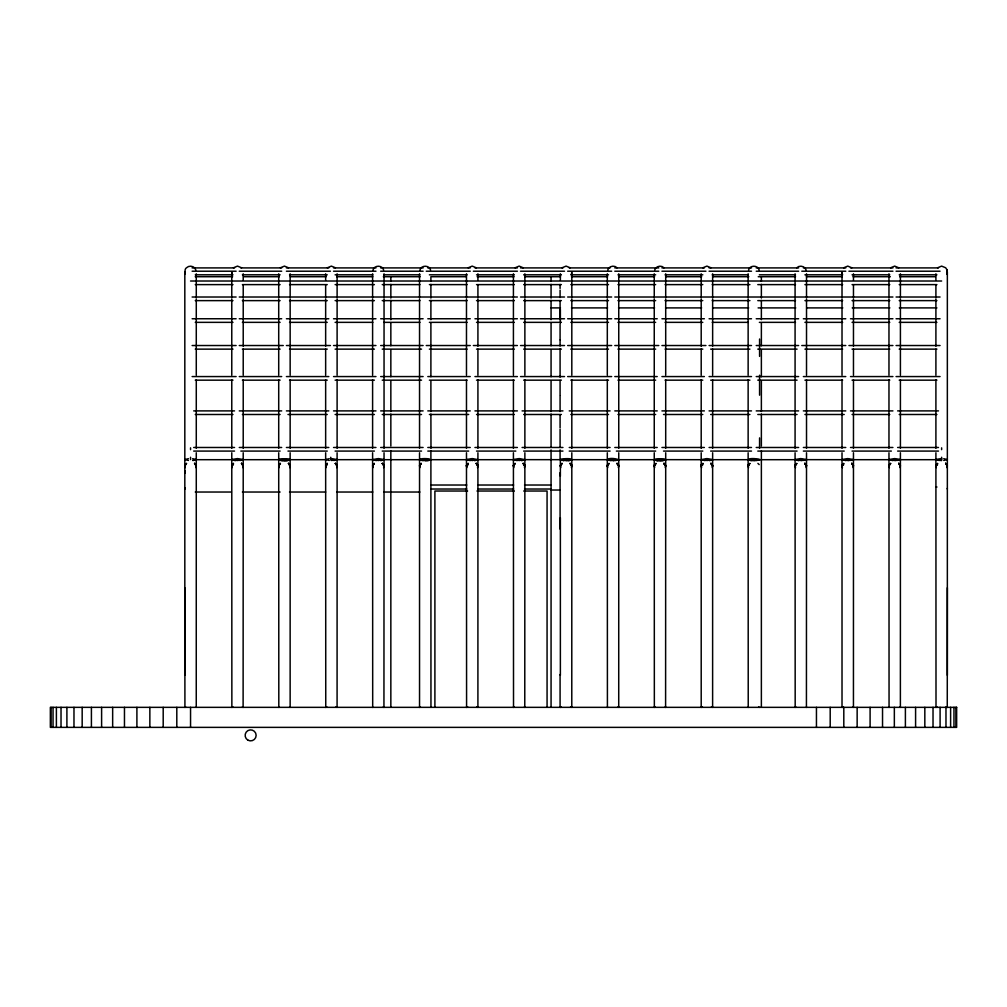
<?xml version="1.0" encoding="UTF-8"?>
<svg xmlns="http://www.w3.org/2000/svg" width="1007" height="1007" viewBox="0 0 1007 1007"><rect width="100%" height="100%" fill="white"/><g stroke="black" fill="none" stroke-linecap="round" stroke-linejoin="round"><path stroke-width="1.5" d="M184.923 707.443L184.822 587.761M196.252 707.392L196.277 452.76M231.862 707.443L231.774 452.76M243.115 707.443L243.216 452.76M278.813 707.443L278.712 452.76M325.752 707.443L325.651 452.76M337.081 707.392L337.106 452.76M466.581 707.443L466.48 452.76M477.91 707.392L477.922 452.76M513.52 707.443L513.419 452.76M524.773 707.443L524.874 452.76M571.787 707.392L571.812 452.76M607.41 707.443L607.309 452.76M618.726 707.392L618.751 452.76M654.349 707.443L654.248 452.76M665.602 707.443L665.703 452.76M712.616 707.392L712.641 452.76M806.431 707.443L806.519 452.76M853.445 707.392L853.47 452.76M900.384 707.392L900.409 452.76M947.26 707.443L947.348 587.761M184.835 488.685L185.225 487.98L184.923 488.924M184.822 466.165L186.509 463.321L184.923 465.36L185.225 467.6M231.774 466.165L233.448 463.321L231.862 465.36L232.176 467.6M278.712 466.165L280.387 463.321L278.813 465.36L279.115 467.6M325.651 466.165L327.325 463.321L325.752 465.36L326.054 467.6M419.541 466.165L421.216 463.321L419.629 465.36L419.944 467.6M466.48 466.165L468.154 463.321L466.581 465.36L466.883 467.6M513.822 464.63L513.419 466.165L515.106 463.384L513.52 465.297L513.822 467.6M560.37 466.165L562.044 463.321L560.458 465.36L560.773 467.6M607.712 464.63L607.309 466.165L608.983 463.384L607.41 465.297L607.712 467.6M654.651 464.63L654.248 466.165L655.922 463.384L654.349 465.297L654.651 467.6M842.418 464.63L842.016 466.09L843.702 463.384L842.116 465.297L842.418 467.6M888.967 466.165L890.641 463.321L889.055 465.36L889.37 467.6M842.028 466.002L842.418 464.932L842.116 465.498M372.993 464.63L372.603 466.165L374.277 463.384L372.691 465.297L372.993 467.6M560.395 465.8L560.773 464.63M748.541 464.63L748.138 466.165L749.812 463.384L748.226 465.297L748.541 467.6M936.309 464.63L935.906 466.165L937.58 463.384L936.007 465.297L936.309 467.6M196.277 466.165L194.603 463.384L196.176 465.347L195.874 467.6M337.106 466.165L335.419 463.384L337.005 465.347L336.703 467.6M384.045 466.165L382.37 463.384L383.944 465.347L383.642 467.6M523.199 463.384L524.874 466.165L524.773 465.297L524.874 466.165L523.199 463.384L524.773 465.347L524.471 467.6M570.138 463.384L571.812 466.165L571.712 465.297L571.812 466.165L570.138 463.384L571.712 465.347L571.41 467.6M607.41 465.498L607.712 464.932L607.309 465.989M617.077 463.384L618.751 466.002L617.077 463.384L618.663 465.347L618.348 467.6M748.226 465.498L748.541 464.932L748.226 465.498M795.48 464.63L795.077 466.165L796.751 463.384L795.178 465.297L795.48 467.6M888.967 465.989L889.37 464.63M936.007 465.498L936.309 464.932L935.956 465.561M184.835 465.989L185.225 464.63M231.824 465.561L232.176 464.63M278.725 465.851L279.115 464.63M325.752 465.498L326.054 464.63M419.629 465.498L419.944 464.63M513.52 465.498L513.822 464.932L513.482 465.561M654.651 465.096L654.298 465.561M795.178 465.498L795.48 464.932L795.127 465.561M231.862 465.498L231.774 465.989M372.691 465.498L372.993 464.932L372.653 465.561M748.163 465.813L748.541 465.096M888.967 465.964L889.37 465.096M935.906 465.964L937.58 464.718M513.432 465.989L513.822 465.096M194.603 460.275L192.652 460.438L196.252 459.519L192.652 458.663M237.488 460.476L243.216 459.607L237.488 458.588L231.799 459.519L235.386 460.438L242.813 459.998L232.176 459.998L235.386 460.438L233.448 460.275M282.325 460.438L279.115 459.998C280.512 460.816 294.396 460.841 288.48 458.89C272.708 457.946 279.128 462.188 289.752 459.998M331.379 460.476L337.106 459.633L331.379 458.588M378.317 460.489L384.045 459.607L378.317 458.588L372.603 459.607L376.215 460.438L383.642 459.998M472.207 460.489L477.922 459.607L472.207 458.588L466.48 459.607L470.093 460.438L477.532 459.998M519.146 460.489L524.874 459.607L519.146 458.588L513.419 459.607L517.044 460.438L524.471 459.998M560.773 459.972L563.983 460.438L560.773 459.998C575.4 462.263 575.11 456.926 560.773 459.23M618.751 459.658C606.869 455.894 601.607 462.339 618.348 459.998L613.036 460.489L618.726 459.695M654.651 459.998C656.01 460.828 669.995 460.816 664.016 458.89C648.118 457.933 654.638 462.175 665.3 459.998M706.914 460.476L712.641 459.607L706.914 458.588L701.199 459.607L704.812 460.438L712.239 459.998L701.589 459.998L704.812 460.438M804.845 460.275L800.804 460.476L806.506 459.519L800.804 458.588L795.102 459.519L798.689 460.438L806.129 459.998L795.48 459.998L798.689 460.438L796.751 460.275M851.796 460.275L847.743 460.476L853.445 459.519L847.743 458.588L842.016 459.607L845.641 460.438L853.067 459.998L842.418 459.998L845.641 460.438M898.735 460.275L894.682 460.476L900.384 459.519L894.682 458.588L888.967 459.607L892.58 460.438L900.006 459.998L889.37 459.998L892.58 460.438M943.735 460.438L947.348 459.633L943.735 458.663M665.69 459.658L701.728 459.695M806.519 459.658L849.946 459.695M524.861 459.658L607.573 459.695M184.822 473.177L185.225 470.773M195.874 270.153C194.993 266.15 189.303 264.854 186.509 267.786C183.689 268.831 185.905 277.907 184.822 271.84L184.822 675.319M571.41 274.37L571.812 272.255L571.812 297.329M946.945 269.725L946.945 274.37L946.945 269.725L945.674 267.786L941.633 266.112L937.58 267.786M468.154 464.718L466.493 465.989L466.883 464.932L466.48 466.09L466.883 464.63M701.589 464.63L701.199 466.165L702.873 463.321L701.287 465.297L701.589 467.6M701.287 465.498L701.589 464.932L701.287 465.498M184.923 465.498L185.225 465.096M188.447 460.438L184.822 459.62L188.447 458.663M329.276 460.438L325.651 459.62L329.276 458.663M427.371 460.438L429.309 460.275L425.269 460.476L429.309 460.262C416.608 461.684 416.709 457.493 429.309 458.89M748.541 459.998L759.177 459.998C744.802 462.364 745.042 456.737 759.177 459.23M939.518 460.438L936.309 459.998L941.633 460.476L935.931 459.519L941.633 458.588M242.813 467.6L243.115 465.297L241.542 463.321L243.216 466.165L241.542 463.384M289.752 467.6L290.066 465.297L288.48 463.321L290.154 466.165L288.48 463.384M477.532 467.6L477.834 465.297L476.248 463.321L477.922 466.165L476.248 463.384M665.3 467.6L665.602 465.297L664.016 463.321L665.703 465.586M712.239 467.6L712.541 465.297L710.967 463.321L712.641 466.165L710.967 463.384M806.129 467.6L806.431 465.297L804.845 463.321L806.519 465.586M853.067 467.6L853.37 465.297L851.796 463.321L853.47 466.165L851.796 463.384M900.006 467.6L900.308 465.297L898.735 463.321L900.409 466.165L898.735 463.384M946.945 467.6L947.26 465.297L945.674 463.321L947.348 465.586M184.822 707.342L185.766 707.027M231.774 707.342L233.045 706.977M278.712 707.342L279.354 707.078M290.142 707.392L290.154 452.76M325.651 707.342L326.935 706.977M372.691 707.443L372.603 452.76M384.045 452.76L383.944 707.443M419.629 707.443L420.473 707.027M430.958 707.392L430.895 450.935M466.48 707.342L467.764 706.977M513.419 707.342L514.061 707.078M654.248 707.342L655.179 707.027M701.287 707.443L702.471 706.977M748.226 707.443L748.138 452.76M759.555 707.392L758.649 707.027M795.178 707.443L795.077 452.76M842.116 707.443L843.3 706.977M889.055 707.443L888.967 452.76M936.007 707.443L935.906 452.76M947.26 488.924L947.323 488.294M231.774 465.763L233.448 464.718M278.712 465.763L279.115 465.096M325.651 465.763L327.325 464.718M372.603 465.763L372.993 465.096M419.541 465.763L419.944 465.096M560.37 465.763L560.773 465.096M607.309 465.763L607.712 465.096M701.199 465.763L702.873 464.718M795.077 465.763L795.48 465.096M842.016 465.763L843.702 464.718M185.225 464.517L186.509 463.61M232.176 464.517L233.448 463.61M279.115 464.517L280.387 463.61M326.054 464.517L327.325 463.61M372.993 464.517L374.277 463.61M419.944 464.517L421.216 463.61M466.883 464.517L468.154 463.61M513.822 464.517L515.106 463.61M560.773 464.517L562.044 463.61M607.712 464.517L608.983 463.61M654.651 464.517L655.922 463.61M701.589 464.517L702.873 463.61M748.541 464.517L749.812 463.61M795.48 464.517L796.751 463.61M842.418 464.517L843.702 463.61M889.37 464.517L890.641 463.61M936.309 464.517L937.58 463.61M795.102 707.292L796.008 707.027M935.931 707.292L937.19 706.977M233.448 267.786L237.488 266.112L241.542 267.786M280.387 267.786L284.44 266.112L288.48 267.786M327.325 267.786L331.379 266.112L335.419 267.786M468.154 267.786L472.207 266.112L476.248 267.786M515.106 267.786L519.146 266.112L523.199 267.786M562.044 267.786L566.085 266.112L570.138 267.786M702.873 267.786L706.914 266.112L710.967 267.786M796.751 267.786C799.558 264.854 805.248 266.15 806.129 270.153M843.702 267.786L847.743 266.112L851.796 267.786M890.641 267.786L894.682 266.112L898.735 267.786M753.865 460.476L759.177 459.972M571.41 459.998L566.085 460.476M561.302 707.027L560.458 707.443M286.542 460.438L288.48 460.275L284.44 460.476M615.139 460.451L617.077 460.275M662.077 460.438L664.016 460.275L659.975 460.476M239.603 460.438L241.542 460.275M333.481 460.438L335.419 460.275M755.967 460.438L757.906 460.275M192.123 267.912L234.543 267.912M240.837 267.912L281.683 267.912M286.403 267.912L328.823 267.912M333.544 267.912L375.963 267.912M380.671 267.912L423.104 267.912M427.811 267.912L470.244 267.912M474.952 267.912L517.384 267.912M520.518 267.912L562.951 267.912M569.232 267.912L610.091 267.912M614.799 267.912L658.792 267.912M661.939 267.912L704.359 267.912M709.079 267.912L751.499 267.912M756.219 267.912L798.639 267.912M803.359 267.912L845.779 267.912M850.5 267.912L892.919 267.912M896.066 267.912L938.486 267.912M192.123 271.21L236.116 271.21M239.263 271.21L281.683 271.21M286.403 271.21L330.397 271.21M333.544 271.21L375.963 271.21M380.671 271.21L423.104 271.21M426.251 271.21L470.244 271.21M473.378 271.21L517.384 271.21M520.518 271.21L564.524 271.21M567.658 271.21L611.652 271.21M614.799 271.21L658.792 271.21M661.939 271.21L705.932 271.21M709.079 271.21L751.499 271.21M756.219 271.21L798.639 271.21M801.786 271.21L845.779 271.21M848.926 271.21L892.919 271.21M896.066 271.21L940.06 271.21M195.27 274.81L232.982 274.81M242.397 274.81L280.11 274.81M289.538 274.81L327.25 274.81M335.104 274.81L372.817 274.81M383.818 274.81L419.957 274.81M429.385 274.81L467.097 274.81M476.525 274.81L514.237 274.81M523.665 274.81L561.377 274.81M570.805 274.81L608.518 274.81M617.946 274.81L655.658 274.81M665.086 274.81L702.798 274.81M712.226 274.81L748.365 274.81M759.354 274.81L795.492 274.81M804.92 274.81L842.632 274.81M852.06 274.81L889.773 274.81M899.201 274.81L936.913 274.81M195.22 276.724L232.617 276.724M243.518 276.724L279.342 276.724M290.255 276.724L326.079 276.724M336.766 276.724L372.817 276.724M383.327 276.724L420.108 276.724M466.329 276.724L430.895 276.724L430.895 281.28M477.117 276.724L514.086 276.724M524.874 276.724L560.484 276.724M571.472 276.724L607.573 276.724M618.55 276.724L654.651 276.724M665.64 276.724L701.728 276.724M712.717 276.724L748.818 276.724M758.233 276.724L795.555 276.724M806.431 276.724L842.179 276.724M853.055 276.724L890.352 276.724M899.666 276.724L935.415 276.724M190.55 281.016L941.633 281.016M195.27 284.616L232.982 284.616M242.397 284.616L280.11 284.616M289.538 284.616L327.25 284.616M335.104 284.616L374.39 284.616M382.245 284.616L419.957 284.616M429.385 284.616L467.097 284.616M476.525 284.616L514.237 284.616M523.665 284.616L561.377 284.616M570.805 284.616L608.518 284.616M617.946 284.616L655.658 284.616M665.086 284.616L702.798 284.616M712.226 284.616L749.925 284.616M757.793 284.616L795.492 284.616M804.92 284.616L842.632 284.616M852.06 284.616L889.773 284.616M899.201 284.616L936.913 284.616M192.123 297.015L236.116 297.015M239.263 297.015L517.384 297.015M520.518 297.015L564.524 297.015M567.658 297.015L611.652 297.015M614.799 297.015L892.919 297.015M896.066 297.015L940.06 297.015M195.27 300.627L232.982 300.627M242.397 300.627L280.11 300.627M289.538 300.627L327.25 300.627M335.104 300.627L374.39 300.627M382.245 300.627L419.957 300.627M429.385 300.627L467.097 300.627M476.525 300.627L514.237 300.627M523.665 300.627L561.377 300.627M570.805 300.627L608.518 300.627M617.946 300.627L655.658 300.627M665.086 300.627L702.798 300.627M712.226 300.627L749.925 300.627M757.793 300.627L795.492 300.627M804.92 300.627L842.632 300.627M852.06 300.627L889.773 300.627M899.201 300.627L936.913 300.627M551.068 307.903L560.484 307.903M571.46 307.903L607.536 307.903M618.512 307.903L654.588 307.903M665.564 307.903L701.64 307.903M712.629 307.903L748.704 307.903M758.107 307.903L795.757 307.903M806.733 307.903L842.809 307.903M852.224 307.903L889.873 307.903M899.276 307.903L936.925 307.903M192.123 318.753L236.116 318.753M239.263 318.753L281.683 318.753M286.403 318.753L328.823 318.753M333.544 318.753L375.963 318.753M380.671 318.753L423.104 318.753M427.811 318.753L470.244 318.753M474.952 318.753L517.384 318.753M520.518 318.753L564.524 318.753M567.658 318.753L611.652 318.753M614.799 318.753L657.219 318.753M661.939 318.753L704.359 318.753M709.079 318.753L751.499 318.753M756.219 318.753L798.639 318.753M803.359 318.753L845.779 318.753M850.5 318.753L892.919 318.753M896.066 318.753L940.06 318.753M195.27 322.353L232.982 322.353M242.397 322.353L280.11 322.353M289.538 322.353L327.25 322.353M335.104 322.353L372.817 322.353M383.818 322.353L419.957 322.353M429.385 322.353L467.097 322.353M476.525 322.353L514.237 322.353M523.665 322.353L561.377 322.353M570.805 322.353L608.518 322.353M617.946 322.353L655.658 322.353M665.086 322.353L702.798 322.353M712.226 322.353L748.365 322.353M759.354 322.353L795.492 322.353M804.92 322.353L842.632 322.353M852.06 322.353L889.773 322.353M899.201 322.353L936.913 322.353M192.123 345.527L236.116 345.527M239.263 345.527L283.257 345.527M286.403 345.527L330.397 345.527M333.544 345.527L375.963 345.527M380.671 345.527L423.104 345.527M426.251 345.527L470.244 345.527M473.378 345.527L517.384 345.527M520.518 345.527L564.524 345.527M567.658 345.527L611.652 345.527M614.799 345.527L658.792 345.527M661.939 345.527L705.932 345.527M709.079 345.527L751.499 345.527M756.219 345.527L798.639 345.527M801.786 345.527L845.779 345.527M848.926 345.527L892.919 345.527M896.066 345.527L940.06 345.527M195.27 349.139L232.982 349.139M242.397 349.139L280.11 349.139M289.538 349.139L327.25 349.139M335.104 349.139L374.39 349.139M382.245 349.139L421.53 349.139M429.385 349.139L467.097 349.139M476.525 349.139L514.237 349.139M523.665 349.139L561.377 349.139M570.805 349.139L608.518 349.139M617.946 349.139L655.658 349.139M665.086 349.139L702.798 349.139M710.652 349.139L749.925 349.139M757.793 349.139L797.066 349.139M804.92 349.139L842.632 349.139M852.06 349.139L889.773 349.139M899.201 349.139L936.913 349.139M192.123 376.568L236.116 376.568M239.263 376.568L281.683 376.568M286.403 376.568L328.823 376.568M333.544 376.568L375.963 376.568M380.671 376.568L423.104 376.568M427.811 376.568L470.244 376.568M474.952 376.568L517.384 376.568M520.518 376.568L564.524 376.568M567.658 376.568L611.652 376.568M614.799 376.568L657.219 376.568M661.939 376.568L704.359 376.568M709.079 376.568L751.499 376.568M756.219 376.568L798.639 376.568M803.359 376.568L845.779 376.568M850.5 376.568L892.919 376.568M896.066 376.568L940.06 376.568M195.27 380.168L232.982 380.168M242.397 380.168L280.11 380.168M289.538 380.168L327.25 380.168M335.104 380.168L374.39 380.168M382.245 380.168L421.53 380.168M429.385 380.168L467.097 380.168M476.525 380.168L514.237 380.168M523.665 380.168L561.377 380.168M570.805 380.168L608.518 380.168M617.946 380.168L655.658 380.168M665.086 380.168L702.798 380.168M710.652 380.168L749.925 380.168M757.793 380.168L797.066 380.168M804.92 380.168L842.632 380.168M852.06 380.168L889.773 380.168M899.201 380.168L936.913 380.168M193.696 410.894L234.543 410.894M239.263 410.894L281.683 410.894M286.403 410.894L328.823 410.894M333.544 410.894L375.963 410.894M380.671 410.894L423.104 410.894M427.811 410.894L470.244 410.894M474.952 410.894L517.384 410.894M522.092 410.894L562.951 410.894M569.232 410.894L610.091 410.894M614.799 410.894L657.219 410.894M661.939 410.894L704.359 410.894M709.079 410.894L751.499 410.894M756.219 410.894L798.639 410.894M803.359 410.894L845.779 410.894M850.5 410.894L892.919 410.894M897.627 410.894L938.486 410.894M195.27 414.494L232.982 414.494M242.397 414.494L280.11 414.494M287.977 414.494L327.25 414.494M335.104 414.494L374.39 414.494M382.245 414.494L421.53 414.494M429.385 414.494L468.67 414.494M476.525 414.494L514.237 414.494M523.665 414.494L561.377 414.494M570.805 414.494L608.518 414.494M617.946 414.494L655.658 414.494M663.512 414.494L702.798 414.494M710.652 414.494L749.925 414.494M757.793 414.494L797.066 414.494M804.92 414.494L844.206 414.494M852.06 414.494L889.773 414.494M899.201 414.494L936.913 414.494M193.696 447.486L234.543 447.486M239.263 447.486L281.683 447.486M286.403 447.486L328.823 447.486M333.544 447.486L375.963 447.486M380.671 447.486L423.104 447.486M427.811 447.486L470.244 447.486M474.952 447.486L517.384 447.486M522.092 447.486L562.951 447.486M569.232 447.486L610.091 447.486M614.799 447.486L657.219 447.486M661.939 447.486L704.359 447.486M709.079 447.486L751.499 447.486M756.219 447.486L798.639 447.486M803.359 447.486L845.779 447.486M850.5 447.486L892.919 447.486M897.627 447.486L938.486 447.486M193.696 451.086L234.543 451.086M240.837 451.086L280.11 451.086M287.977 451.086L327.25 451.086M335.104 451.086L374.39 451.086M382.245 451.086L421.53 451.086M427.811 451.086L468.67 451.086M476.525 451.086L515.811 451.086M523.665 451.086L562.951 451.086M569.232 451.086L610.091 451.086M616.372 451.086L655.658 451.086M663.512 451.086L702.798 451.086M710.652 451.086L751.499 451.086M757.793 451.086L797.066 451.086M803.359 451.086L844.206 451.086M852.06 451.086L891.346 451.086M897.627 451.086L938.486 451.086M195.22 459.695L232.617 459.695M235.726 459.695L287.133 459.695M290.255 459.695L326.079 459.695M330.749 459.695L372.603 459.658M375.812 459.695L420.108 459.695M423.192 459.695L427.811 459.695M430.895 459.695L474.033 459.695M477.117 459.695L521.79 459.695M610.708 459.695L615.415 459.695M618.55 459.695L654.651 459.695M657.785 459.695L662.493 459.695M704.875 459.695L795.555 459.695M798.664 459.695L803.322 459.695M853.055 459.695L941.633 459.695M430.895 485.022L466.795 485.022M477.721 485.022L513.608 485.022M524.534 485.022L551.068 485.022M936.132 487.023L936.976 487.023M430.895 489.024L466.795 489.024M477.721 489.024L513.608 489.024M524.534 489.024L551.068 489.024M551.068 490.031L560.081 490.031M467.613 491.026L434.898 491.026L434.898 707.342M476.966 491.026L514.35 491.026M523.69 491.026L547.065 491.026L547.065 707.342M195.27 492.033L231.396 492.033M242.385 492.033L280.097 492.033M289.512 492.033L325.651 492.033M336.64 492.033L372.779 492.033M383.768 492.033L419.894 492.033M610.922 460.438L607.712 459.998M517.044 460.438L513.822 459.998M470.093 460.438L466.883 459.998M423.154 460.438L419.944 459.998M376.215 460.438L372.993 459.998M749.812 460.275L751.751 460.438M562.044 460.275L563.983 460.438M946.077 706.977L947.348 707.342M711.357 706.977L712.641 707.342M570.528 706.977L571.812 707.342M476.651 706.977L477.922 707.342M335.822 706.977L337.106 707.342M852.539 707.027L853.47 707.342M617.82 707.027L618.751 707.342M383.113 707.027L384.045 707.342M242.284 707.027L243.216 707.342M899.767 707.078L900.409 707.342M665.061 707.078L665.703 707.342M524.232 707.078L524.874 707.342M289.525 707.078L290.154 707.342M664.016 267.786C661.221 264.854 655.532 266.15 654.651 270.153M617.077 267.786C614.27 264.854 608.58 266.15 607.712 270.153M898.735 463.497L900.006 464.517M851.796 463.497L853.067 464.517M806.431 465.498L806.519 466.165L804.845 463.61L806.129 464.517M710.967 463.497L712.239 464.517M665.602 465.498L665.703 466.165L664.016 463.61L665.3 464.517M617.077 463.497L618.348 464.517M570.138 463.497L571.41 464.517M523.199 463.497L524.471 464.517M476.248 463.497L477.532 464.517M384.019 465.8L382.37 463.61L383.642 464.517M337.081 465.8L335.419 463.61L336.703 464.517M288.48 463.497L289.752 464.517M196.252 465.8L194.603 463.61L195.874 464.517M759.177 464.592L757.906 463.384M804.845 463.497L806.129 464.592L804.845 463.384M664.016 463.497L665.3 464.592L664.016 463.384M382.37 463.497L383.642 464.592L382.37 463.384M335.419 463.497L336.703 464.592L335.419 463.384M194.603 463.497L195.874 464.592L194.603 463.384M945.674 463.384L947.348 466.165L946.945 464.932L947.348 466.165L946.945 464.932L947.26 465.498M900.384 465.8L900.006 464.932L900.409 465.977M712.616 465.763L712.239 464.932L712.616 465.826M618.726 465.763L618.348 464.932L618.751 466.165M477.91 465.763L477.532 464.932L477.922 465.977M290.142 465.763L289.752 464.932L290.154 465.989M842.418 274.37L842.016 272.255L842.016 297.329M232.176 274.37L231.774 272.255L231.774 297.329M571.812 465.989L571.41 464.932L571.812 466.165M524.861 465.977L524.471 464.932L524.874 466.165M184.822 470.76L185.225 473.164M955.97 707.342L955.97 727.369M953.956 707.342L953.956 727.369M950.608 707.342L950.608 727.369M947.348 271.84L947.348 675.319M945.976 707.342L945.976 727.369M941.633 447.838L941.633 449.663M941.633 457.266L941.633 459.57M940.097 707.342L940.097 727.369M935.906 273.791L935.906 280.223M935.906 284.78L935.906 297.329M935.906 298.84L935.906 346.244M935.906 349.139L935.906 375.221M935.906 379.828L935.906 448.304M933.023 707.342L933.023 727.369M924.829 707.342L924.829 727.369M915.59 707.342L915.59 727.369M905.394 707.342L905.394 727.369M900.409 273.791L900.409 297.329M900.409 298.84L900.409 375.221M900.409 379.828L900.409 448.304M894.342 707.342L894.342 727.369M888.967 273.791L888.967 297.329M888.967 298.84L888.967 375.221M888.967 379.828L888.967 448.304M882.535 707.342L882.535 727.369M870.098 707.342L870.098 727.369M857.146 707.342L857.146 727.369M853.47 273.791L853.47 280.223M853.47 284.78L853.47 297.329M853.47 298.84L853.47 346.244M853.47 349.139L853.47 375.221M853.47 379.828L853.47 448.304M843.803 707.342L843.803 727.369M842.016 298.84L842.016 375.221M842.016 379.828L842.016 448.304M842.016 452.76L842.016 707.342M830.196 707.342L830.196 727.369M816.45 707.342L816.45 727.369M806.519 273.791L806.519 297.329M806.519 298.84L806.519 375.221M806.519 379.828L806.519 448.304M795.077 273.791L795.077 448.304M761.368 276.736L761.368 281.28M761.368 284.339L761.368 298.034M761.368 300.35L761.368 319.66M761.368 322.832L761.368 345.791M761.368 349.656L761.368 376.719M761.368 381.15L761.368 411.511M761.368 414.015L761.368 445.988M761.368 450.935L761.368 707.342M759.58 339.007L759.58 356.377M759.58 375.221L759.58 395.185M759.58 437.894L759.58 448.304M759.177 270.153C758.145 264.942 749.573 264.942 748.541 270.153M748.138 273.791L748.138 297.329M748.138 298.84L748.138 375.221M748.138 379.828L748.138 448.304M712.641 273.791L712.641 297.329M712.641 298.84L712.641 346.244M712.641 349.139L712.641 375.221M712.641 379.828L712.641 448.304M701.199 273.791L701.199 297.329M701.199 298.84L701.199 346.244M701.199 349.139L701.199 375.221M701.199 379.828L701.199 448.304M701.199 452.76L701.199 707.342M665.703 273.791L665.703 297.329M665.703 298.84L665.703 375.221M665.703 379.828L665.703 448.304M654.248 273.791L654.248 297.329M654.248 298.84L654.248 448.304M618.751 273.791L618.751 448.304M607.309 273.791L607.309 297.329M607.309 298.84L607.309 375.221M607.309 379.828L607.309 448.304M571.812 298.84L571.812 375.221M571.812 379.828L571.812 448.304M560.37 273.791L560.37 280.223M560.37 309.439L560.37 322.832M560.37 460.35L560.37 476.198M560.37 517.686L560.37 675.319M560.081 284.452L560.081 288.455M560.081 290.117L560.081 297.493M560.081 300.527L560.081 309.665M560.081 310.546L560.081 319.798M560.081 323.914L560.081 339.749M560.081 340.076L560.081 346.03M560.081 349.014L560.081 375.233M560.081 375.863L560.081 377.147M560.081 380.445L560.081 395.197M560.081 396.015L560.081 411.548M560.081 414.695L560.081 427.799M560.081 429.246L560.081 447.309M560.081 449.89L560.081 459.431M560.081 472.661L560.081 529.116M560.081 674.501L560.081 707.342M551.068 276.736L551.068 281.28M551.068 284.339L551.068 298.034M551.068 300.35L551.068 319.66M551.068 322.832L551.068 345.791M551.068 349.656L551.068 376.719M551.068 381.15L551.068 411.511M551.068 414.015L551.068 447.309M551.068 449.89L551.068 707.342M524.874 273.791L524.874 297.329M524.874 298.84L524.874 375.221M524.874 379.828L524.874 448.304M513.419 273.791L513.419 297.329M513.419 298.84L513.419 375.221M513.419 379.828L513.419 448.304M477.922 273.791L477.922 280.223M477.922 284.78L477.922 297.329M477.922 298.84L477.922 346.244M477.922 349.139L477.922 375.221M477.922 379.828L477.922 448.304M466.48 273.791L466.48 297.329M466.48 298.84L466.48 375.221M466.48 379.828L466.48 448.304M430.895 284.339L430.895 298.034M430.895 300.35L430.895 319.66M430.895 322.832L430.895 376.719M430.895 381.15L430.895 411.511M430.895 414.015L430.983 448.304M430.581 270.153C429.548 264.942 420.976 264.942 419.944 270.153M419.541 273.791L419.541 297.329M419.541 298.84L419.541 448.304M419.541 452.76L419.541 707.342M390.842 276.736L390.842 281.28M390.842 284.339L390.842 298.034M390.842 300.35L390.842 319.66M390.842 322.832L390.842 345.791M390.842 349.656L390.842 376.719M390.842 381.15L390.842 411.511M390.842 414.015L390.842 445.988M390.842 450.935L390.842 707.342M384.045 273.791L384.045 297.329M384.045 298.84L384.045 448.304M383.642 270.153C382.597 264.942 374.038 264.942 372.993 270.153M372.603 273.791L372.603 297.329M372.603 298.84L372.603 375.221M372.603 379.828L372.603 448.304M337.106 273.791L337.106 297.329M337.106 298.84L337.106 375.221M337.106 379.828L337.106 448.304M330.749 457.266L330.749 459.57M325.651 273.791L325.651 280.223M325.651 284.78L325.651 297.329M325.651 298.84L325.651 346.244M325.651 349.139L325.651 375.221M325.651 379.828L325.651 448.304M290.154 273.791L290.154 297.329M290.154 298.84L290.154 375.221M290.154 379.828L290.154 448.304M278.712 273.791L278.712 297.329M278.712 298.84L278.712 375.221M278.712 379.828L278.712 448.304M243.216 273.791L243.216 280.223M243.216 284.78L243.216 297.329M243.216 298.84L243.216 346.244M243.216 349.139L243.216 375.221M243.216 379.828L243.216 448.304M231.774 298.84L231.774 375.221M231.774 379.828L231.774 448.304M196.277 273.791L196.277 297.329M196.277 298.84L196.277 375.221M196.277 379.828L196.277 448.304M190.55 447.838L190.55 449.663M190.55 457.266L190.55 459.57M190.55 707.342L190.55 727.369M176.804 707.342L176.804 727.369M163.197 707.342L163.197 727.369M149.854 707.342L149.854 727.369M136.902 707.342L136.902 727.369M124.465 707.342L124.465 727.369M112.658 707.342L112.658 727.369M101.606 707.342L101.606 727.369M91.41 707.342L91.41 727.369M82.171 707.342L82.171 727.369M73.977 707.342L73.977 727.369M66.903 707.342L66.903 727.369M61.024 707.342L61.024 727.369M56.392 707.342L56.392 727.369M53.044 707.342L53.044 727.369M51.03 707.342L51.03 727.369M382.37 460.275L380.432 460.451L382.37 460.275M476.248 460.275L474.31 460.451L476.248 460.275M523.199 460.275L521.248 460.451L523.199 460.275M570.138 460.275L568.2 460.438L570.138 460.275M710.967 460.275L709.029 460.438L710.967 460.275M956.65 707.342L50.35 707.342L50.35 727.369L956.65 727.369L956.65 707.342M657.873 460.438L655.922 460.275L657.873 460.438M946.945 464.517L945.674 463.497L946.945 464.517M242.813 464.517L241.542 463.497L242.813 464.517M853.47 465.586L853.067 464.932L853.37 465.498M243.115 465.498L242.813 464.932L243.115 465.498M247.886 740.145A5.513 5.513 0 0 0 256.143 735.374A5.513 5.513 0 0 0 247.886 730.604A5.513 5.513 0 0 0 247.886 740.145"/></g></svg>
